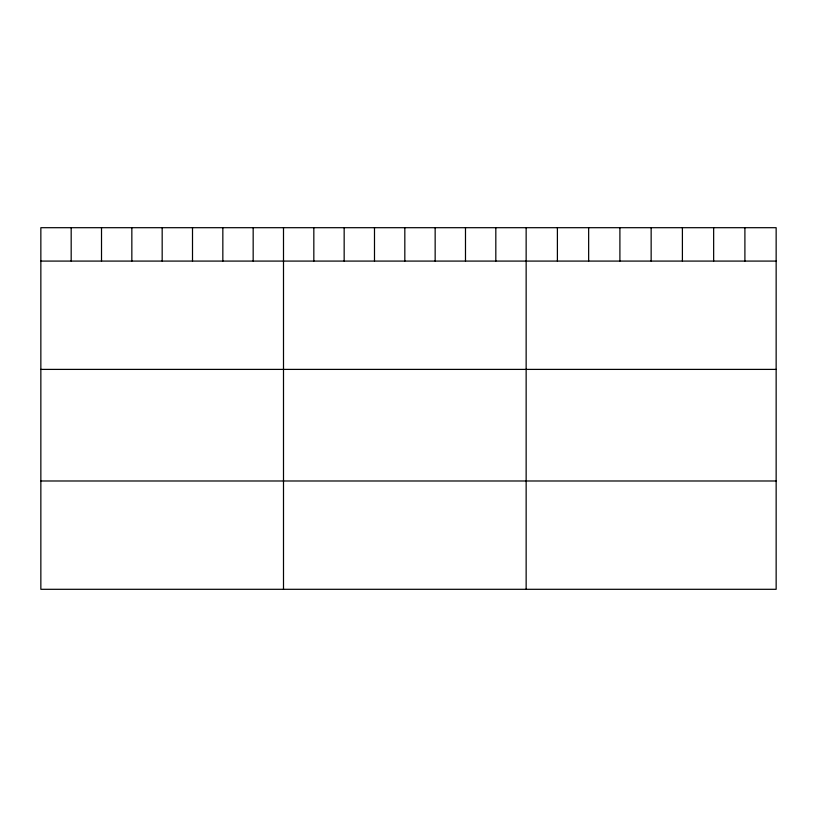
<?xml version="1.0" encoding="UTF-8"?>
<svg xmlns="http://www.w3.org/2000/svg" width="817" height="817" viewBox="0 0 817 817"><rect width="100%" height="100%" fill="white"/><g stroke="black" fill="none" stroke-linecap="round" stroke-linejoin="round"><path stroke-width="1.23" d="M776.15 261.083L776.15 589.302L40.85 589.302L40.85 227.698L776.15 227.698L776.15 261.083L40.85 261.083M40.85 369.396L776.15 369.396M40.85 480.988L776.15 480.988M744.9 227.698L744.9 261.083M713.649 227.698L713.649 261.083M682.399 227.698L682.399 261.083M651.149 227.698L651.149 261.083M619.899 227.698L619.899 261.083M588.649 227.698L588.649 261.083M557.398 227.698L557.398 261.083M526.148 227.698L526.148 589.302M495.817 227.698L495.817 261.083M465.486 227.698L465.486 261.083M435.155 227.698L435.155 261.083M404.823 227.698L404.823 261.083M374.492 227.698L374.492 261.083M344.161 227.698L344.161 261.083M313.83 227.698L313.83 261.083M283.499 227.698L283.499 589.302M253.168 227.698L253.168 261.083M222.837 227.698L222.837 261.083M192.506 227.698L192.506 261.083M162.175 227.698L162.175 261.083M131.843 227.698L131.843 261.083M101.512 227.698L101.512 261.083M71.181 227.698L71.181 261.083"/></g></svg>
